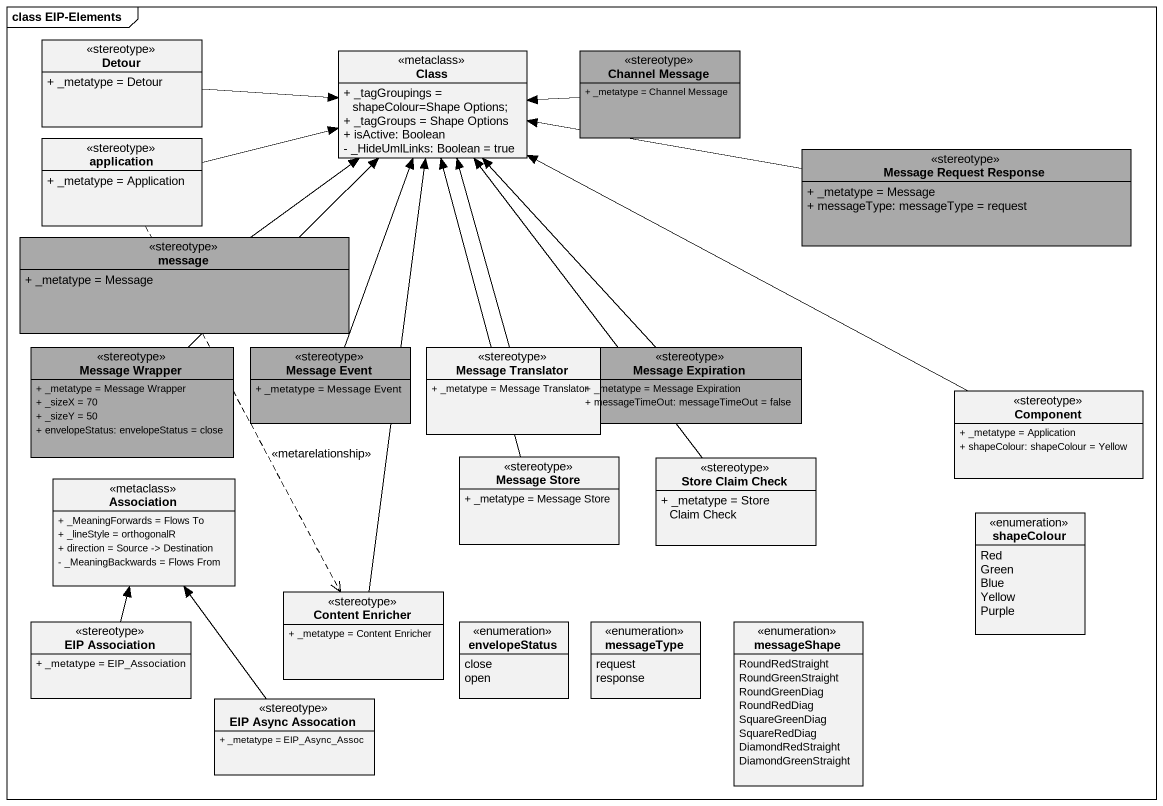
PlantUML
@startuml
mainframe class EIP-Elements
hide circle
hide empty members
skinparam classAttributeIconSize 0
class Detour <<stereotype>> {
  + _metatype = Detour
}
class "Class" as Class_ <<metaclass>> {
  + _tagGroupings = shapeColour=Shape Options;
  + _tagGroups = Shape Options
  + isActive: Boolean
  - _HideUmlLinks: Boolean = true
}
class "Channel Message" as Channel_Message <<stereotype>> #A9A9A9 {
  + _metatype = Channel Message
}
class application <<stereotype>> {
  + _metatype = Application
}
class "Message Request Response" as Message_Request_Response <<stereotype>> #A9A9A9 {
  + _metatype = Message
  + messageType: messageType = request
}
class message <<stereotype>> #A9A9A9 {
  + _metatype = Message
}
class "Message Wrapper" as Message_Wrapper <<stereotype>> #A9A9A9 {
  + _metatype = Message Wrapper
  + _sizeX = 70
  + _sizeY = 50
  + envelopeStatus: envelopeStatus = close
}
class "Message Event" as Message_Event <<stereotype>> #A9A9A9 {
  + _metatype = Message Event
}
class "Message Translator" as Message_Translator <<stereotype>> {
  + _metatype = Message Translator
}
class "Message Expiration" as Message_Expiration <<stereotype>> #A9A9A9 {
  + _metatype = Message Expiration
  + messageTimeOut: messageTimeOut = false
}
class "Component" as Component_ <<stereotype>> {
  + _metatype = Application
  + shapeColour: shapeColour = Yellow
}
class "Message Store" as Message_Store <<stereotype>> {
  + _metatype = Message Store
}
class "Store Claim Check" as Store_Claim_Check <<stereotype>> {
  + _metatype = Store Claim Check
}
class Association <<metaclass>> {
  + _MeaningForwards = Flows To
  + _lineStyle = orthogonalR
  + direction = Source -> Destination
  - _MeaningBackwards = Flows From
}
enum shapeColour {
  Red
  Green
  Blue
  Yellow
  Purple
}
class "Content Enricher" as Content_Enricher <<stereotype>> {
  + _metatype = Content Enricher
}
class "EIP Association" as EIP_Association <<stereotype>> {
  + _metatype = EIP_Association
}
enum envelopeStatus {
  close
  open
}
enum messageType {
  request
  response
}
enum messageShape {
  RoundRedStraight
  RoundGreenStraight
  RoundGreenDiag
  RoundRedDiag
  SquareGreenDiag
  SquareRedDiag
  DiamondRedStraight
  DiamondGreenStraight
}
class "EIP Async Assocation" as EIP_Async_Assocation <<stereotype>> {
  + _metatype = EIP_Async_Assoc
}
Detour -right-> Class_
Channel_Message -left-> Class_
application -right-> Class_
application ..> Content_Enricher : <<metarelationship>>
Message_Request_Response -left-> Class_
message -up-> Class_
Message_Wrapper -up-> Class_
Message_Event -up-> Class_
Message_Translator -up-> Class_
Message_Expiration -up-> Class_
Component_ -left-> Class_
Message_Store -up-> Class_
Store_Claim_Check -up-> Class_
Content_Enricher -up-> Class_
EIP_Association -up-> Association
EIP_Async_Assocation -up-> Association
@enduml
